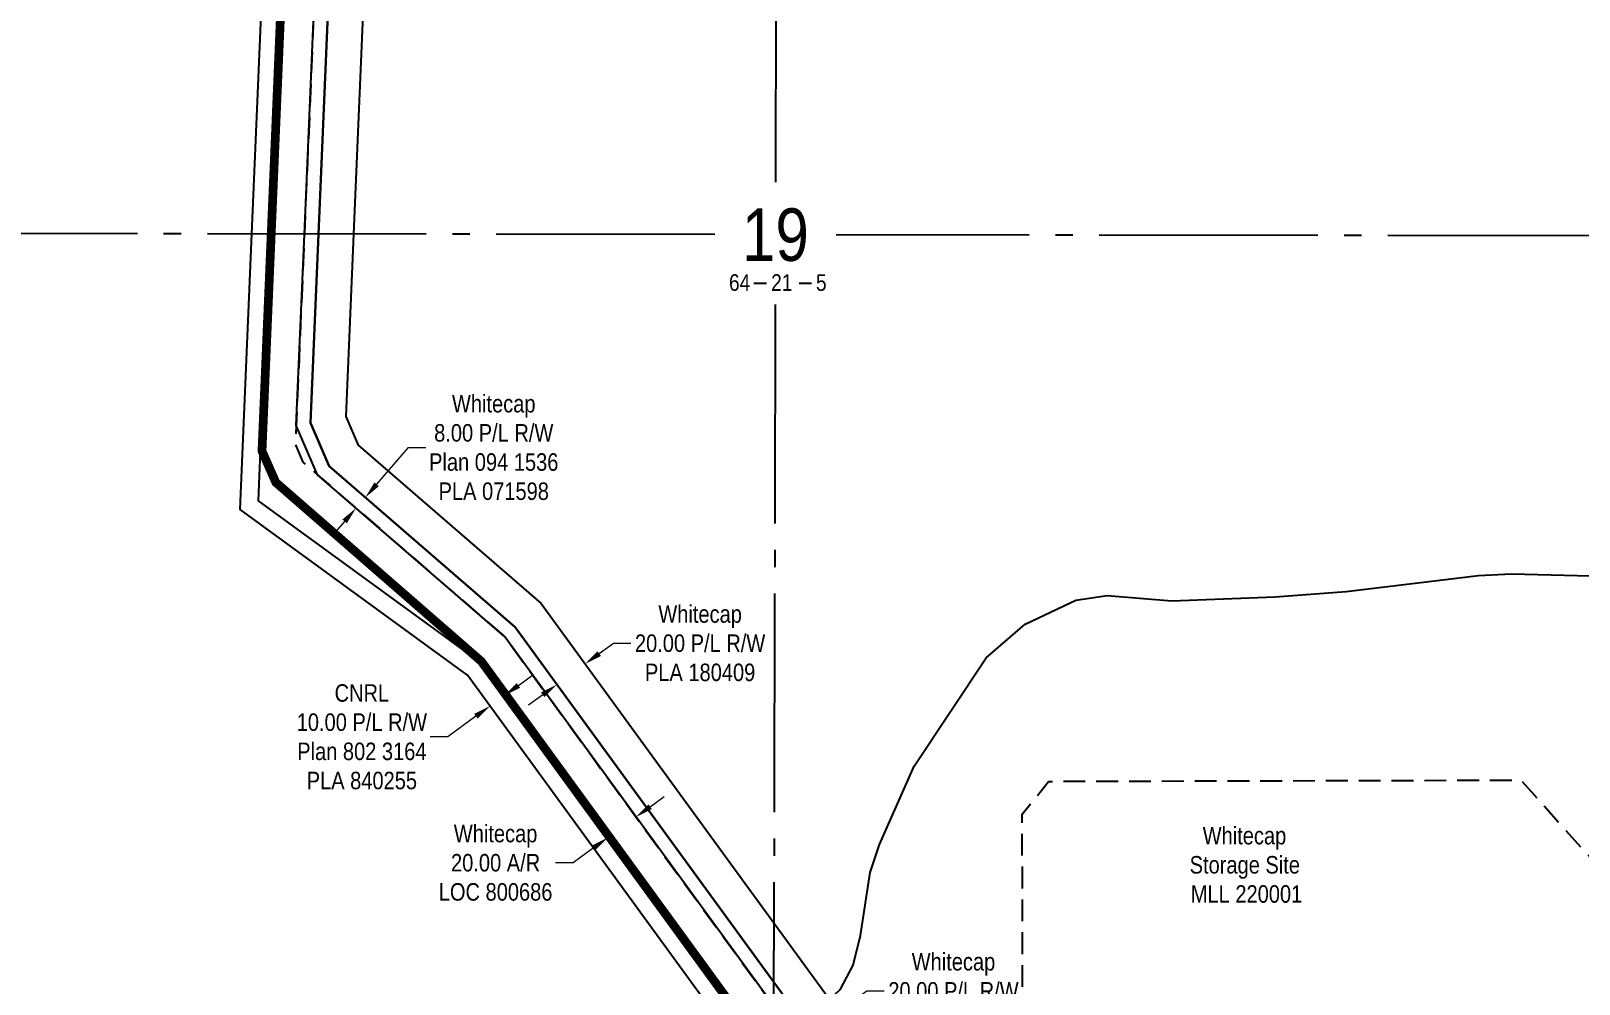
# Model space of a CAD drawing. Extents: x 479172 to 490274, y 6044075 to 6051612.
# Drawn here: x 488943 to 489828, y 6044578 to 6045122 of the extents above; entities that cross this region are included whole.
import ezdxf
from ezdxf.enums import TextEntityAlignment as Align

# ---------------------------------------------------------------- set-up
doc = ezdxf.new("R2010")
doc.units = 0
doc.header["$LTSCALE"] = 5
doc.header["$PDSIZE"] = 0.5
doc.linetypes.add('foc-ACCESSROAD', pattern=[3.75, 2.5, -1.25])
doc.linetypes.add('foc-QUARTERLINE', pattern=[33, 25, -3, 2, -3])
doc.layers.get('Defpoints').update_dxf_attribs({"color": 9})
for name, color, linetype in [('10', 1, 'Continuous'), ('9', 3, 'Continuous'), ('C-AR', 13, 'foc-ACCESSROAD'), ('C-RW', 13, 'Continuous'), ('C-WS', 13, 'foc-ACCESSROAD'), ('F-RW', 190, 'Continuous'), ('L-QSEC', 8, 'foc-QUARTERLINE'), ('L-SECLBL', 7, 'Continuous'), ('P-PROPOSED', 10, 'Continuous'), ('T-CREEK', 160, 'Continuous')]:
    doc.layers.add(name, color=color, linetype=linetype)
for name, color, linetype, lineweight in [('C-AR-T', 13, 'Continuous', 9), ('C-RW-T', 13, 'Continuous', 9), ('C-WS-T', 13, 'Continuous', 9), ('F-RW-T', 190, 'Continuous', 9)]:
    doc.layers.add(name, color=color, linetype=linetype, lineweight=lineweight)
doc.styles.add('80CG', font='ARIALN.TTF', dxfattribs={"height": 10})
doc.styles.add('80L', font='ARIALN.TTF', dxfattribs={"height": 10})
doc.styles.add('foc-LtypeFont', font='ARIALN.TTF', dxfattribs={"height": 7.35})
doc.styles.add('SIMPLEX', font='ARIALN.TTF')
doc.linetypes.add('foc-TOPO-flowdirection-NOLINE', pattern='A,0,[">",foc-LtypeFont,S=0.3,R=0,X=0,Y=-0.945],-20,[">",foc-LtypeFont,S=0.3,R=0,X=0,Y=-0.945],0', length=20)
doc.dimstyles.new('Compass 5 000', dxfattribs={"dimscale": 5, "dimtxt": 9, "dimasz": 2, "dimexe": 0.2, "dimexo": 0.0625, "dimgap": 0.5, "dimtad": 0, "dimtih": 1, "dimtoh": 1, "dimzin": 0, "dimdsep": 46, "dimtxsty": '80CG', "dimcen": 0.1, "dimse1": 1, "dimse2": 1, "dimclrd": 256, "dimclrt": 256, "dimaunit": 1, "dimadec": 4, "dimazin": 0, "dimtfac": 0.06, "dimtofl": 0, "dimtmove": 0, "dimatfit": 1, "dimfxl": 0.2, "dimtolj": 1, "dimtzin": 0, "dimlwd": -1, "dimarcsym": 0})

# ---------------------------------------------------------------- blocks, each defined once
blk = doc.blocks.new('L-SECLBL')
at = {"layer": '9', "color": 7}
for p, q in [((-5.08, -27.83), (-12.29, -27.83)), ((20.7, -27.83), (13.5, -27.83))]:
    blk.add_line(p, q, dxfattribs=at)
at = {"layer": '10', "color": 2, "style": 'SIMPLEX'}
blk.add_attdef('SEC', text='', height=30, dxfattribs=at).set_placement((0, 0), align=Align.MIDDLE)
at = {"layer": '10', "color": 5, "style": '80L'}
blk.add_attdef('TWP', text='', height=9.5, dxfattribs=at).set_placement((-14.43, -27.37), align=Align.MIDDLE_RIGHT)
blk.add_attdef('RGE', text='', height=9.5, dxfattribs=at).set_placement((3.62, -27.37), align=Align.MIDDLE_CENTER)
blk.add_attdef('MER', text='', height=9.5, dxfattribs=at).set_placement((23.17, -27.37), align=Align.MIDDLE_LEFT)
blk = doc.blocks.new('*D443')
at = {"layer": 'C-AR-T', "transparency": 16777216}
for p, q in [((489296.78, 6044678.93), (489304.87, 6044684.82)), ((489264.4, 6044655.34), (489252.76, 6044646.85)), ((489252.76, 6044646.85), (489242.76, 6044646.85))]:
    blk.add_line(p, q, dxfattribs=at)
for points in [[(489295.8, 6044680.28), (489297.77, 6044677.59), (489288.7, 6044673.04)], [(489263.42, 6044656.68), (489265.39, 6044653.99), (489272.49, 6044661.23)]]:
    blk.add_solid(points, dxfattribs=at)
at = {"layer": 'Defpoints', "color": 0, "transparency": 16777216}
for p in [(489239.97, 6044739.92), (489223.76, 6044728.1), (489272.49, 6044661.23)]:
    blk.add_point(p, dxfattribs=at)
at = {"layer": 'C-AR-T', "transparency": 16777216, "insert": (489208.46, 6044646.85), "char_height": 10, "attachment_point": 5, "style": '80CG'}
blk.add_mtext('\\A1;Whitecap\\P20.00 A/R\\PLOC 800686', dxfattribs=at)
blk = doc.blocks.new('*D452')
at = {"layer": 'C-RW-T', "transparency": 16777216}
for p, q in [((489267.71, 6044766.4), (489275.8, 6044772.29)), ((489275.8, 6044772.29), (489285.8, 6044772.29)), ((489235.39, 6044742.84), (489227.31, 6044736.95))]:
    blk.add_line(p, q, dxfattribs=at)
for points in [[(489266.73, 6044767.75), (489268.7, 6044765.05), (489259.63, 6044760.51)], [(489234.41, 6044744.18), (489236.37, 6044741.49), (489243.47, 6044748.73)]]:
    blk.add_solid(points, dxfattribs=at)
at = {"layer": 'Defpoints', "color": 0, "transparency": 16777216}
for p in [(489250.36, 6044773.24), (489234.19, 6044761.46), (489259.63, 6044760.51)]:
    blk.add_point(p, dxfattribs=at)
at = {"layer": 'C-RW-T', "transparency": 16777216, "insert": (489325.34, 6044772.29), "char_height": 10, "attachment_point": 5, "style": '80CG'}
blk.add_mtext('\\A1;Whitecap\\P20.00 P/L R/W\\PPLA 180409', dxfattribs=at)
blk = doc.blocks.new('*D455')
at = {"layer": 'C-RW-T', "transparency": 16777216}
for p, q in [((489140.49, 6044863.13), (489158.66, 6044884.13)), ((489158.66, 6044884.13), (489168.66, 6044884.13)), ((489122.17, 6044841.95), (489115.62, 6044834.39))]:
    blk.add_line(p, q, dxfattribs=at)
for points in [[(489139.23, 6044864.22), (489141.75, 6044862.04), (489133.94, 6044855.56)], [(489120.91, 6044843.04), (489123.43, 6044840.86), (489128.71, 6044849.51)]]:
    blk.add_solid(points, dxfattribs=at)
at = {"layer": 'Defpoints', "color": 0, "transparency": 16777216}
for p in [(489133.94, 6044855.56), (489155.19, 6044837.19), (489149.95, 6044831.13)]:
    blk.add_point(p, dxfattribs=at)
at = {"layer": 'C-RW-T', "transparency": 16777216, "insert": (489207.4, 6044884.13), "char_height": 10, "attachment_point": 5, "style": '80CG'}
blk.add_mtext('\\A1;Whitecap\\P8.00 P/L R/W\\PPlan 094 1536\\PPLA 071598', dxfattribs=at)
blk = doc.blocks.new('*D463')
at = {"layer": 'C-RW-T', "transparency": 16777216}
for p, q in [((489412.52, 6044567.74), (489420.6, 6044573.63)), ((489420.6, 6044573.63), (489430.6, 6044573.63)), ((489380.19, 6044544.18), (489372.11, 6044538.29))]:
    blk.add_line(p, q, dxfattribs=at)
for points in [[(489411.54, 6044569.09), (489413.5, 6044566.39), (489404.44, 6044561.85)], [(489379.21, 6044545.52), (489381.17, 6044542.83), (489388.27, 6044550.07)]]:
    blk.add_solid(points, dxfattribs=at)
at = {"layer": 'Defpoints', "color": 0, "transparency": 16777216}
for p in [(489401.91, 6044565.32), (489404.44, 6044561.85), (489385.74, 6044553.54)]:
    blk.add_point(p, dxfattribs=at)
at = {"layer": 'C-RW-T', "transparency": 16777216, "insert": (489470.14, 6044573.63), "char_height": 10, "attachment_point": 5, "style": '80CG'}
blk.add_mtext('\\A1;Whitecap\\P20.00 P/L R/W\\PPLA 180409', dxfattribs=at)
blk = doc.blocks.new('*D468')
at = {"layer": 'Defpoints', "color": 0, "transparency": 16777216}
for p in [(489205.3, 6044736.45), (489324.6, 6044589.71), (489316.52, 6044583.83)]:
    blk.add_point(p, dxfattribs=at)
at = {"layer": 'F-RW-T', "transparency": 16777216}
for p, q in [((489221.46, 6044748.22), (489229.55, 6044754.11)), ((489197.22, 6044730.56), (489181.12, 6044718.82)), ((489181.12, 6044718.82), (489171.12, 6044718.82))]:
    blk.add_line(p, q, dxfattribs=at)
for points in [[(489220.48, 6044749.57), (489222.45, 6044746.88), (489213.38, 6044742.33)], [(489196.24, 6044731.91), (489198.2, 6044729.21), (489205.3, 6044736.45)]]:
    blk.add_solid(points, dxfattribs=at)
at = {"layer": 'F-RW-T', "transparency": 16777216, "insert": (489132.03, 6044718.82), "char_height": 10, "attachment_point": 5, "style": '80CG'}
blk.add_mtext('\\A1;CNRL\\P10.00 P/L R/W\\PPlan 802 3164\\PPLA 840255', dxfattribs=at)

msp = doc.modelspace()

# ---------------------------------------------------------------- linework, layer by layer
at = {"layer": 'C-AR', "flags": 128}
for points in [[(489123.19, 6047538.589), (489125.409, 6047438.57), (489129.428, 6047257.36), (489124.74, 6047245.211), (489117.589, 6047226.69), (489098.33, 6047208.505), (489084.65, 6047201.515), (489075.665, 6047200.975), (488960.366, 6047194.045), (488956.949, 6047188.75), (488958.63, 6047183.982), (488959.329, 6047181.977), (488961.906, 6047174.182), (488962.58, 6047172.215), (488963.055, 6047170.806), (489011.174, 6047029.536), (489072.542, 6046888.868), (489133.297, 6046837.182), (489143.51, 6046818.197), (489153.455, 6046799.785), (489164.958, 6046738.002), (489165.157, 6046733.362), (489169.853, 6046634.358), (489174.376, 6046539.023), (489172.938, 6046168.852), (489157.763, 6046019.608), (489144.439, 6045840.363), (489142.197, 6045810.207), (489121.488, 6045531.632), (489120.63, 6045511.44), (489125.21, 6045483.238), (489123.722, 6045453.512), (489116.999, 6045425.919), (489099.173, 6045006.125), (489094.528, 6044896.751), (489094.064, 6044885.823), (489098.332, 6044875.806), (489106.668, 6044868.592), (489213.696, 6044775.966), (489367.388, 6044565.102), (489465.945, 6044429.879), (489487.8, 6044399.895), (489511.238, 6044367.739), (489517.765, 6044358.785), (489529.052, 6044352.209), (489543.881, 6044343.571), (489545.131, 6044342.842), (489546.535, 6044342.025), (489560.759, 6044340.376), (489573.535, 6044338.894), (489706.039, 6044323.54), (489735.544, 6044320.12), (489830.688, 6044309.098), (489836.645, 6044308.407), (489859.668, 6044305.74), (489860.243, 6044305.822), (489894.797, 6044311.139), (489895.789, 6044311.302), (489965.616, 6044341.937), (489974.917, 6044346.018), (490172.187, 6044432.573), (490202.374, 6044445.817), (490272.278, 6044476.485)], [(490272.233, 6044454.778), (490202.329, 6044424.141), (490172.142, 6044410.911), (489881.273, 6044283.419), (489834.317, 6044288.807), (489828.359, 6044289.491), (489550.007, 6044321.438), (489540.058, 6044322.581), (489539.631, 6044322.776), (489538.212, 6044323.655), (489535.126, 6044325.453), (489529.34, 6044328.824), (489503.917, 6044343.636), (489503.349, 6044344.416), (489490.852, 6044361.564), (489367.311, 6044531.1), (489199.589, 6044761.263), (489082.03, 6044863.593), (489073.944, 6044881.924), (489074.417, 6044893.046), (489079.177, 6045006.153), (489101.566, 6045532.335), (489122.24, 6045810.234), (489124.484, 6045840.389), (489133.847, 6045966.247), (489130.85, 6045988.351), (489133.339, 6046018.105), (489139.796, 6046039.484), (489152.99, 6046169.486), (489154.51, 6046538.17), (489149.928, 6046634.385), (489145.267, 6046732.276), (489145.149, 6046734.937), (489134.306, 6046792.903), (489134.014, 6046793.455), (489117.465, 6046824.763), (489108.777, 6046832.047), (489055.893, 6046876.384), (488992.368, 6047022.33), (488941.203, 6047172.99), (488938.574, 6047180.809), (488937.909, 6047182.772), (488936.306, 6047187.495), (488929.524, 6047192.286), (488919.296, 6047191.677), (488909.207, 6047191.076), (488578.704, 6047171.407), (488548.54, 6047169.611), (488333.822, 6047156.834), (487985.43, 6047137.752), (487965.457, 6047136.657), (487743.753, 6047124.517), (487399.84, 6047105.683), (486949.001, 6047079.83), (486918.837, 6047078.101), (486450.757, 6047051.191), (486435.757, 6047050.324), (486340.901, 6047044.937), (486113.902, 6047031.945), (485654.02, 6047005.575), (485553.797, 6046999.101), (485541.59, 6046998.313), (485519.266, 6046996.871), (485494.64, 6046995.28), (485476.402, 6046994.097), (485318.998, 6046983.937), (485288.832, 6046981.988), (484776.305, 6046948.885), (484761.333, 6046947.918), (484724.075, 6046945.514), (484483.751, 6046933.719), (484383.735, 6046928.811)]]:
    msp.add_lwpolyline(points, dxfattribs=at)
at = {"layer": 'C-RW'}
for points in [[(489475.873, 6044429.881), (489367.419, 6044578.675), (489219.635, 6044781.427), (489113.287, 6044873.436), (489102.596, 6044898.237), (489107.177, 6045006.114), (489129.471, 6045531.152)], [(489129.471, 6045531.152), (489107.177, 6045006.114), (489102.596, 6044898.237), (489113.287, 6044873.436), (489219.635, 6044781.427), (489367.419, 6044578.675), (489475.873, 6044429.88), (489497.728, 6044399.896), (489519.373, 6044370.204), (489523.249, 6044364.885), (489539.546, 6044355.39), (489544.893, 6044352.275), (489549.136, 6044349.803), (489565.059, 6044347.948), (489574.458, 6044346.857), (489655.222, 6044337.478), (489706.039, 6044331.575), (489735.544, 6044328.148), (489831.625, 6044316.989)], [(489149.443, 6045529.986), (489127.197, 6045006.086), (489122.775, 6044901.957), (489129.841, 6044885.565), (489234.453, 6044795.057), (489367.495, 6044612.53), (489486.723, 6044448.957)], [(489830.688, 6044309.098), (489735.544, 6044320.12), (489706.039, 6044323.54), (489573.535, 6044338.894), (489560.759, 6044340.376), (489546.535, 6044342.025), (489545.131, 6044342.842), (489543.881, 6044343.571), (489529.052, 6044352.209), (489517.765, 6044358.785), (489511.238, 6044367.739), (489487.8, 6044399.895), (489465.945, 6044429.879), (489367.388, 6044565.102), (489213.696, 6044775.966), (489106.668, 6044868.592), (489094.528, 6044896.751), (489099.173, 6045006.125), (489116.999, 6045425.919)]]:
    msp.add_lwpolyline(points, dxfattribs=at)
at = {"layer": 'C-WS', "flags": 128}
msp.add_lwpolyline([(489881.442, 6044596.831), (489881.594, 6044532.002), (489811.133, 6044531.821), (489811.183, 6044512.392), (489801.567, 6044512.366), (489801.574, 6044510.777), (489655.764, 6044508.381), (489655.914, 6044449.355), (489655.965, 6044429.331), (489656.015, 6044409.298), (489656.172, 6044347.453), (489596.787, 6044372.745), (489568.1, 6044384.962), (489535.059, 6044399.033), (489510.117, 6044398.982), (489510.024, 6044428.968), (489509.975, 6044449.012), (489509.416, 6044674.669), (489524.494, 6044693.412), (489794.471, 6044694.113), (489881.442, 6044596.831)], close=True, dxfattribs=at)
at = {"layer": 'F-RW'}
for points in [[(490272.21, 6044443.83), (490202.306, 6044413.19), (490172.119, 6044399.962), (489882.83, 6044273.192), (489833.139, 6044278.89), (489827.181, 6044279.573), (489544.619, 6044311.967), (489538.482, 6044312.688), (489528.429, 6044313.821), (489518.615, 6044314.93), (489511.918, 6044315.685), (489493.219, 6044341.345), (489480.721, 6044358.495), (489367.273, 6044514.179), (489192.432, 6044754.111), (489062.476, 6044848.805), (489069.172, 6045006.167), (489091.587, 6045532.932), (489112.218, 6045810.248), (489114.461, 6045840.403)], [(489101.566, 6045532.335), (489079.177, 6045006.153), (489074.391, 6044893.05), (489073.917, 6044881.927), (489072.69, 6044853.728), (489199.589, 6044761.263), (489367.311, 6044531.1), (489490.852, 6044361.564), (489503.348, 6044344.416), (489503.917, 6044343.636), (489517.399, 6044325.135), (489519.734, 6044324.874), (489533.878, 6044323.291), (489536.176, 6044323.038), (489539.621, 6044322.735), (489540.059, 6044322.592), (489550.008, 6044321.446), (489828.359, 6044289.492), (489834.317, 6044288.808), (489881.273, 6044283.419), (490172.142, 6044410.911), (490202.329, 6044424.141), (490272.233, 6044454.778)]]:
    msp.add_lwpolyline(points, dxfattribs=at)
at = {"layer": 'L-QSEC'}
for p, q in [((489370.203, 6045809.906), (489368.452, 6045035.787)), ((489333.745, 6045005.795), (488563.383, 6045006.884)), ((490173.375, 6045004.608), (489403.039, 6045005.697)), ((489368.294, 6044965.787), (489366.566, 6044201.667))]:
    msp.add_line(p, q, dxfattribs=at)
at = {"layer": 'P-PROPOSED', "const_width": 4.997, "flags": 128}
msp.add_lwpolyline([(489343.136, 6044281.65), (489235.704, 6044268.084), (489231.603, 6044365.98), (489241.643, 6044362.014), (489469.441, 6044333.091), (489504.986, 6044343.867), (489200.331, 6044761.942), (489082.854, 6044864.201), (489074.953, 6044882.114), (489102.563, 6045532.276), (489134.843, 6045966.169)], dxfattribs=at)
at = {"layer": 'T-CREEK', "linetype": 'foc-TOPO-flowdirection-NOLINE', "flags": 128}
msp.add_lwpolyline([(488441.59, 6044319.628), (488450.777, 6044318.767), (488513.4, 6044319.025), (488569.606, 6044313.694), (488654.649, 6044296.033), (488695.477, 6044295.904), (488714.208, 6044297.79), (488746.739, 6044306.474), (488760.242, 6044312.675), (488772.598, 6044321.996), (488813.671, 6044364.428), (488831.656, 6044387.022), (488852.887, 6044406.619), (488879.863, 6044442.072), (488891.258, 6044450.851), (488920.002, 6044462.352), (488931.76, 6044471.131), (488943.973, 6044501.283), (488952.301, 6044514.081), (488965.02, 6044522.921), (488983.207, 6044526.966), (489002.238, 6044527.711), (489092.558, 6044513.057), (489152.907, 6044510.671), (489174.162, 6044511.417), (489237.296, 6044530.342), (489248.996, 6044538.82), (489262.557, 6044545.198), (489280.982, 6044547.441), (489316.593, 6044544.001), (489336.105, 6044543.665), (489354.057, 6044545.606), (489395.22, 6044565.046), (489405.657, 6044574.723), (489412.723, 6044588.358), (489417.027, 6044605.292), (489422.562, 6044641.377), (489427.944, 6044657.35), (489447.584, 6044702.098), (489488.873, 6044764.038), (489511.124, 6044783.154), (489539.983, 6044796.995), (489557.931, 6044799.657), (489594.92, 6044796.579), (489653.994, 6044798.75), (489694.522, 6044801.798), (489770.157, 6044811.012), (489789.13, 6044812.055), (489849.357, 6044810.386), (489867.306, 6044813.109), (489883.266, 6044817.569), (489895.265, 6044825.988), (489914.932, 6044848.221), (489969.444, 6044898.413), (489992.478, 6044916.747), (490005.495, 6044924.628), (490024.767, 6044924.41), (490036.607, 6044916.259), (490052.881, 6044911.957), (490072.936, 6044911.741), (490108.846, 6044907.761), (490147.456, 6044906.665), (490163.54, 6044910.827), (490186.356, 6044932.375), (490204.2, 6044951.575), (490210.721, 6044965.33), (490219.596, 6044977.106), (490257.809, 6045000.562), (490267.765, 6045010.54), (490273.396, 6045014.652)], dxfattribs=at)
at = {"layer": 'T-CREEK', "flags": 128}
msp.add_lwpolyline([(489405.657, 6044574.723), (489412.723, 6044588.358), (489417.027, 6044605.292), (489422.562, 6044641.377), (489427.944, 6044657.35), (489447.584, 6044702.098), (489488.873, 6044764.038), (489511.124, 6044783.154), (489539.983, 6044796.995), (489557.931, 6044799.657), (489594.92, 6044796.579), (489653.994, 6044798.75), (489694.522, 6044801.798), (489770.157, 6044811.012), (489789.13, 6044812.055), (489849.357, 6044810.386)], dxfattribs=at)

# ---------------------------------------------------------------- block references
at = {"layer": 'L-SECLBL', "color": 2}
msp.add_blockref('L-SECLBL', (489368.385, 6045005.787), dxfattribs=at).add_auto_attribs({'SEC': '19', 'TWP': '64', 'RGE': '21', 'MER': '5'})

# ---------------------------------------------------------------- texts
at = {"layer": 'C-WS-T', "insert": (489604.839, 6044667.405), "char_height": 10, "attachment_point": 1, "style": '80L'}
msp.add_mtext_dynamic_manual_height_columns('\\pi7.72858;Whitecap\\P\\pi0.27633;Storage Site \\P\\pi0.93117;MLL 220001', width=62.58539, gutter_width=49.948, heights=[0], dxfattribs=at)

# ---------------------------------------------------------------- dimensions: what is measured, and where the dimension line sits
at = {"layer": 'C-AR-T'}
dim = msp.add_linear_dim(base=(489272.486, 6044661.227), p1=(489239.972, 6044739.916), p2=(489223.756, 6044728.099), angle=216.081217, text='Whitecap\\P20.00 A/R\\PLOC 800686', dimstyle='Compass 5 000', dxfattribs=at)
dim.commit()
dim.dimension.update_dxf_attribs({"geometry": '*D443', "text_midpoint": (489208.455, 6044646.849), "dimtype": 161})
at = {"layer": 'C-RW-T'}
dim = msp.add_linear_dim(base=(489133.945, 6044855.564), p1=(489149.951, 6044831.133), p2=(489155.188, 6044837.185), angle=49.134531, text='Whitecap\\P8.00 P/L R/W\\PPlan 094 1536\\PPLA 071598', dimstyle='Compass 5 000', dxfattribs=at)
dim.commit()
dim.dimension.update_dxf_attribs({"geometry": '*D455', "text_midpoint": (489207.397, 6044884.133), "dimtype": 161})
for p1, p2, distance, picture, middle in [((489234.192, 6044761.456), (489250.357, 6044773.238), -15.749, '*D452', (489325.336, 6044772.291)), ((489385.742, 6044553.537), (489401.907, 6044565.319), -4.294, '*D463', (489470.138, 6044573.63))]:
    dim = msp.add_aligned_dim(p1=p1, p2=p2, distance=distance, text='Whitecap\\P20.00 P/L R/W\\PPLA 180409', dimstyle='Compass 5 000', dxfattribs=at)
    dim.commit()
    dim.dimension.update_dxf_attribs({"geometry": picture, "text_midpoint": middle})
at = {"layer": 'F-RW-T'}
dim = msp.add_linear_dim(base=(489205.304, 6044736.448), p1=(489324.599, 6044589.714), p2=(489316.521, 6044583.827), angle=216.081343, text='CNRL\\P10.00 P/L R/W\\PPlan 802 3164\\PPLA 840255', dimstyle='Compass 5 000', dxfattribs=at)
dim.commit()
dim.dimension.update_dxf_attribs({"geometry": '*D468', "text_midpoint": (489132.034, 6044718.824), "dimtype": 161})

doc.saveas('drawing.dxf')
